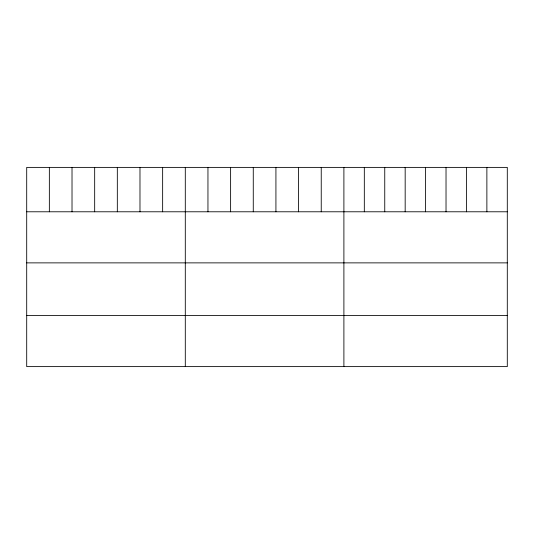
<?xml version="1.0" encoding="UTF-8"?>
<svg xmlns="http://www.w3.org/2000/svg" width="534" height="534" viewBox="0 0 534 534"><rect width="100%" height="100%" fill="white"/><g stroke="black" fill="none" stroke-linecap="round" stroke-linejoin="round"><path stroke-width="0.8" d="M507.3 211.784L507.3 366.611L26.7 366.611L26.7 167.389L507.3 167.389L507.3 211.784L26.7 211.784M26.7 262.875L507.3 262.875M26.7 315.521L507.3 315.521M486.874 167.389L486.874 211.784M466.449 167.389L466.449 211.784M446.024 167.389L446.024 211.784M425.598 167.389L425.598 211.784M405.173 167.389L405.173 211.784M384.747 167.389L384.747 211.784M364.321 167.389L364.321 211.784M343.896 167.389L343.896 366.611M321.241 167.389L321.241 211.784M298.579 167.389L298.579 211.784M275.924 167.389L275.924 211.784M253.27 167.389L253.27 211.784M230.615 167.389L230.615 211.784M207.953 167.389L207.953 211.784M185.298 167.389L185.298 366.611M162.643 167.389L162.643 211.784M139.981 167.389L139.981 211.784M117.326 167.389L117.326 211.784M94.672 167.389L94.672 211.784M72.017 167.389L72.017 211.784M49.355 167.389L49.355 211.784"/></g></svg>
